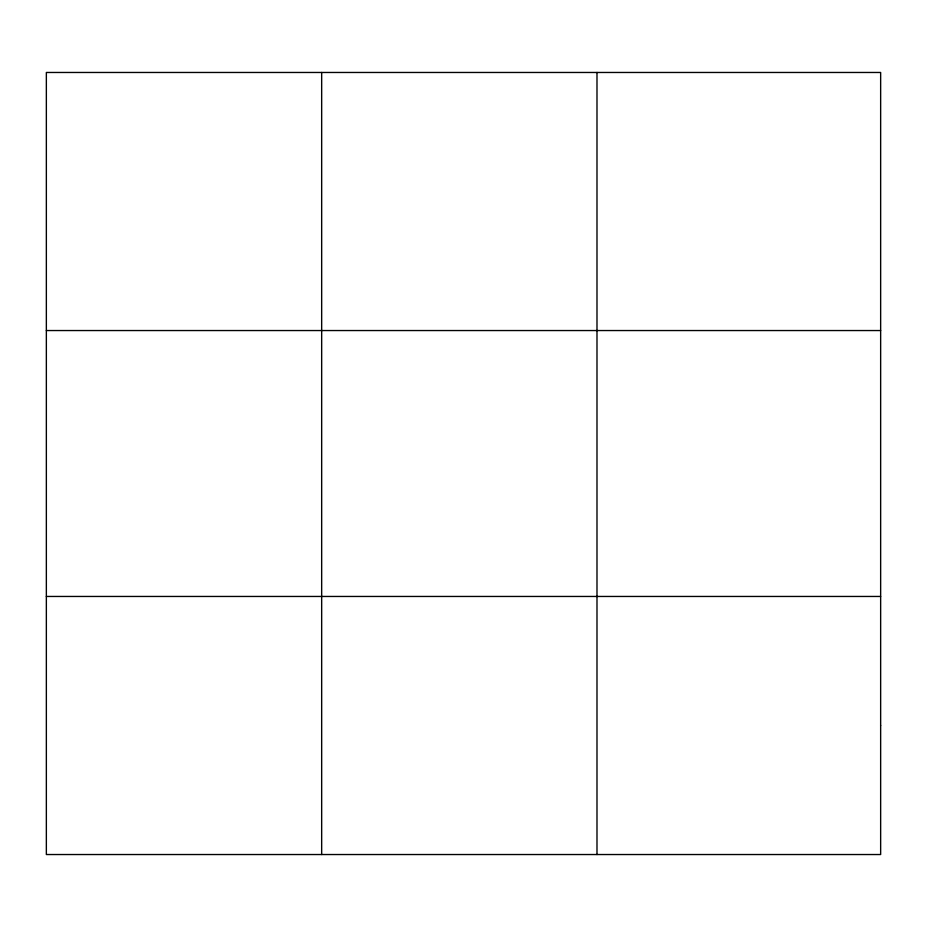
<?xml version="1.0" encoding="UTF-8"?>
<svg xmlns="http://www.w3.org/2000/svg" width="927" height="927" viewBox="0 0 927 927"><rect width="100%" height="100%" fill="white"/><g stroke="black" fill="none" stroke-linecap="round" stroke-linejoin="round"><path stroke-width="1.39" d="M321.669 854.532L321.669 72.468M596.988 854.532L596.988 72.468M46.35 330.545L880.65 330.545M46.35 596.455L880.65 596.455M880.65 725.493L880.65 854.532L46.35 854.532L46.35 72.468L880.65 72.468L880.65 725.493"/></g></svg>
